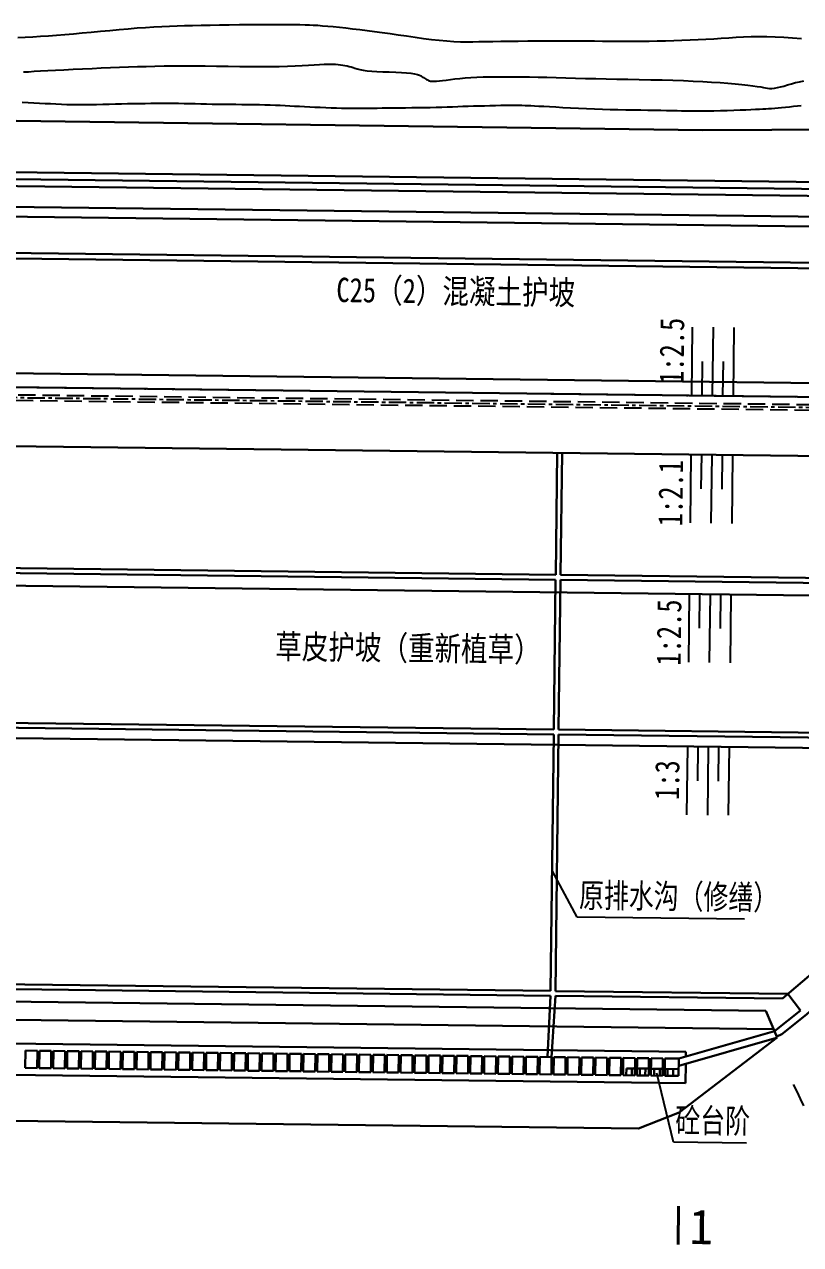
# Model space of a CAD drawing. Header units: millimetres. Extents: x 2456 to 5353, y 685 to 1986.
# Drawn here: x 5014.1 to 5125.8, y 906.9 to 1082.4 of the extents above; entities that cross this region are included whole.
import ezdxf

# ---------------------------------------------------------------- set-up
doc = ezdxf.new("R2010")
doc.units = ezdxf.units.MM
for name, pattern in [('CENTER', [2, 1.25, -0.25, 0.25, -0.25]), ('DASH', [0.35, 0.25, -0.1]), ('X11', [6, 5, -1])]:
    doc.linetypes.add(name, pattern=pattern)
doc.layers.add('0-剖面粗线TS', color=7, linetype='Continuous', lineweight=30)
doc.layers.add('0-平面结构线-TS', color=6, linetype='Continuous', lineweight=30)
for name, color, linetype in [('5C 大坝标注', 7, 'Continuous'), ('DGX', 8, 'Continuous'), ('DSX', 8, 'Continuous')]:
    doc.layers.add(name, color=color, linetype=linetype)
doc.styles.add('HT', font='', dxfattribs={"width": 0.8})
doc.styles.get('HT').set_extended_font_data('SimHei')

msp = doc.modelspace()

# ---------------------------------------------------------------- linework, layer by layer
at = {"layer": '0-剖面粗线TS', "color": 0, "linetype": 'Continuous', "elevation": 98, "flags": 128}
msp.add_lwpolyline([(4611.7696, 1077.5585), (4622.5632, 1074.9749), (4625.5572, 1074.5323), (4631.5683, 1074.7836), (4639.6715, 1075.3505), (4646.9329, 1075.095), (4676.0265, 1073.4327), (4717.0272, 1072.3479), (4820.7519, 1070.6935), (4991.7361, 1068.7914), (5111.7504, 1067.1349), (5131.5874, 1067.231), (5174.5399, 1066.4784), (5179.0367, 1066.6495), (5183.5348, 1067.2912)], dxfattribs=at)
at = {"layer": '0-剖面粗线TS', "color": 0, "linetype": 'CENTER', "lineweight": -3, "flags": 128}
msp.add_lwpolyline([(4563.9185, 1035.7027), (5218.8691, 1027.6557)], dxfattribs=at)
at = {"layer": '0-剖面粗线TS', "color": 0, "linetype": 'DASH', "lineweight": -3, "ltscale": 10, "flags": 128}
for points in [[(4554.4381, 1033.919), (5220.5457, 1025.7349)], [(4554.7636, 1034.7151), (5220.5555, 1026.5349)]]:
    msp.add_lwpolyline(points, dxfattribs=at)
at = {"layer": '0-剖面粗线TS', "color": 0, "linetype": 'CENTER', "lineweight": -3, "ltscale": 2, "flags": 128}
msp.add_lwpolyline([(4554.6008, 1034.317), (5220.5506, 1026.1349)], dxfattribs=at)
at = {"layer": '0-剖面粗线TS', "color": 0, "linetype": 'Continuous', "flags": 128}
for points in [[(5090.7712, 1020.7289), (5090.5556, 1003.1822)], [(5091.4711, 1020.7203), (5091.2555, 1003.1736)], [(5090.547, 1002.4823), (5090.2822, 980.9339)], [(5091.2469, 1002.4737), (5090.9822, 980.9253)], [(5090.2736, 980.234), (5089.8203, 943.3368)], [(5090.9736, 980.2254), (5090.5202, 943.3282)], [(5089.8117, 942.6368), (5089.399, 933.8412)], [(5090.5116, 942.6282), (5089.9775, 933.8341)], [(5108.2761, 933.6093), (5122.048, 937.5633)], [(5108.2633, 932.5652), (5122.324, 936.6021)]]:
    msp.add_lwpolyline(points, dxfattribs=at)
at = {"layer": '0-剖面粗线TS', "linetype": 'Continuous', "flags": 128}
for points in [[(5225.3991, 1015.7615), (5199.247, 998.5335), (5195.7954, 996.225), (5170.0908, 976.8396), (5167.7466, 974.836), (5126.4159, 939.7382), (5123.0867, 937.1093), (5122.386, 936.7931)], [(5123.1681, 942.227), (5165.0748, 977.8148)], [(5123.9807, 942.917), (5125.7962, 940.523)], [(5120.7787, 940.4562), (5122.4428, 936.6636)], [(5125.7962, 940.523), (5122.048, 937.5633)]]:
    msp.add_lwpolyline(points, dxfattribs=at)
at = {"layer": '0-平面结构线-TS', "color": 0, "flags": 128}
for points in [[(4606.4354, 1066.0826), (5191.4241, 1058.8952)], [(4605.7274, 1064.0912), (5193.3132, 1056.8719)], [(4606.0814, 1065.0869), (5192.3687, 1057.8835)], [(4603.1851, 1061.1222), (5196.1468, 1053.8368)], [(4601.9987, 1059.7367), (5197.4691, 1052.4205)], [(4596.9141, 1053.7987), (5203.1364, 1046.3504)], [(4597.592, 1054.5904), (5202.3807, 1047.1597)], [(4556.2892, 1037.7966), (5221.6397, 1029.6218)], [(4564.2139, 1035.699), (5218.8691, 1027.6557)], [(4558.0564, 1027.2741), (5223.1986, 1019.1019)], [(4582.1498, 1006.9285), (5193.3869, 999.4186)], [(4971.0962, 1003.9499), (5090.547, 1002.4823)], [(4971.1048, 1004.6499), (5090.5556, 1003.1822)], [(5091.2469, 1002.4737), (5196.0033, 1001.1866)], [(5091.2555, 1003.1736), (5197.0465, 1001.8738)], [(4599.3605, 984.7654), (5165.0748, 977.8148)], [(4970.8229, 981.7016), (5090.2736, 980.234)], [(4970.8315, 982.4015), (5090.2822, 980.9339)], [(5090.9736, 980.2254), (5166.7034, 979.2949)], [(5090.9822, 980.9253), (5167.6168, 979.9837)], [(4643.0888, 946.3253), (5120.7787, 940.4562)], [(4970.3695, 944.8044), (5089.8203, 943.3368)], [(4653.3645, 943.5988), (5121.9258, 937.8419)], [(4970.3609, 944.1044), (5089.8117, 942.6368)], [(5090.5116, 942.6282), (5123.1681, 942.227)], [(5090.5202, 943.3282), (5123.9807, 942.917)], [(4653.3227, 940.1991), (5109.2883, 934.5969)], [(4653.2675, 935.6994), (5109.233, 930.0973)], [(5122.4428, 936.6636), (5108.3448, 925.8597), (5102.4516, 923.5301)], [(5014.2525, 932.2643), (5014.2832, 934.7641)], [(5014.2832, 934.7641), (5015.9831, 934.7432)], [(5015.9524, 932.2434), (5015.9831, 934.7432)], [(5016.2523, 932.2397), (5016.2831, 934.7395)], [(5016.2831, 934.7395), (5017.9829, 934.7187)], [(5017.9522, 932.2188), (5017.9829, 934.7187)], [(5018.2522, 932.2152), (5018.2829, 934.715)], [(5018.2829, 934.715), (5019.9828, 934.6941)], [(5019.9521, 932.1943), (5019.9828, 934.6941)], [(5020.252, 932.1906), (5020.2828, 934.6904)], [(5020.2828, 934.6904), (5021.9826, 934.6695)], [(5021.9519, 932.1697), (5021.9826, 934.6695)], [(5022.2519, 932.166), (5022.2826, 934.6658)], [(5022.2826, 934.6658), (5023.9825, 934.6449)], [(5023.9518, 932.1451), (5023.9825, 934.6449)], [(5024.2517, 932.1414), (5024.2825, 934.6413)], [(5024.2825, 934.6413), (5025.9823, 934.6204)], [(5025.9516, 932.1206), (5025.9823, 934.6204)], [(5026.2516, 932.1169), (5026.2823, 934.6167)], [(5026.2823, 934.6167), (5027.9822, 934.5958)], [(5027.9515, 932.096), (5027.9822, 934.5958)], [(5028.2514, 932.0923), (5028.2822, 934.5921)], [(5028.2822, 934.5921), (5029.982, 934.5712)], [(5029.9513, 932.0714), (5029.982, 934.5712)], [(5030.2513, 932.0677), (5030.282, 934.5675)], [(5030.282, 934.5675), (5031.9819, 934.5467)], [(5031.9512, 932.0468), (5031.9819, 934.5467)], [(5032.2511, 932.0432), (5032.2818, 934.543)], [(5032.2818, 934.543), (5033.9817, 934.5221)], [(5033.951, 932.0223), (5033.9817, 934.5221)], [(5034.251, 932.0186), (5034.2817, 934.5184)], [(5034.2817, 934.5184), (5035.9816, 934.4975)], [(5035.9509, 931.9977), (5035.9816, 934.4975)], [(5036.2508, 931.994), (5036.2815, 934.4938)], [(5036.2815, 934.4938), (5037.9814, 934.4729)], [(5037.9507, 931.9731), (5037.9814, 934.4729)], [(5038.2507, 931.9695), (5038.2814, 934.4693)], [(5038.2814, 934.4693), (5039.9813, 934.4484)], [(5039.9506, 931.9486), (5039.9813, 934.4484)], [(5040.2505, 931.9449), (5040.2812, 934.4447)], [(5040.2812, 934.4447), (5041.9811, 934.4238)], [(5041.9504, 931.924), (5041.9811, 934.4238)], [(5042.2504, 931.9203), (5042.2811, 934.4201)], [(5042.2811, 934.4201), (5043.981, 934.3992)], [(5043.9503, 931.8994), (5043.981, 934.3992)], [(5044.2502, 931.8957), (5044.2809, 934.3955)], [(5044.2809, 934.3955), (5045.9808, 934.3747)], [(5045.9501, 931.8749), (5045.9808, 934.3747)], [(5046.2501, 931.8712), (5046.2808, 934.371)], [(5046.2808, 934.371), (5047.9807, 934.3501)], [(5047.95, 931.8503), (5047.9807, 934.3501)], [(5048.2499, 931.8466), (5048.2806, 934.3464)], [(5048.2806, 934.3464), (5049.9805, 934.3255)], [(5049.9498, 931.8257), (5049.9805, 934.3255)], [(5050.2498, 931.822), (5050.2805, 934.3218)], [(5050.2805, 934.3218), (5051.9804, 934.301)], [(5051.9496, 931.8011), (5051.9804, 934.301)], [(5052.2496, 931.7975), (5052.2803, 934.2973)], [(5052.2803, 934.2973), (5053.9802, 934.2764)], [(5053.9495, 931.7766), (5053.9802, 934.2764)], [(5054.2495, 931.7729), (5054.2802, 934.2727)], [(5054.2802, 934.2727), (5055.9801, 934.2518)], [(5055.9493, 931.752), (5055.9801, 934.2518)], [(5056.2493, 931.7483), (5056.28, 934.2481)], [(5056.28, 934.2481), (5057.9799, 934.2272)], [(5057.9492, 931.7274), (5057.9799, 934.2272)], [(5058.2492, 931.7237), (5058.2799, 934.2236)], [(5058.2799, 934.2236), (5059.9798, 934.2027)], [(5059.949, 931.7029), (5059.9798, 934.2027)], [(5060.249, 931.6992), (5060.2797, 934.199)], [(5060.2797, 934.199), (5061.9796, 934.1781)], [(5061.9489, 931.6783), (5061.9796, 934.1781)], [(5062.2489, 931.6746), (5062.2796, 934.1744)], [(5062.2796, 934.1744), (5063.9795, 934.1535)], [(5063.9487, 931.6537), (5063.9795, 934.1535)], [(5064.2487, 931.65), (5064.2794, 934.1498)], [(5064.2794, 934.1498), (5065.9793, 934.129)], [(5065.9486, 931.6291), (5065.9793, 934.129)], [(5066.2486, 931.6255), (5066.2793, 934.1253)], [(5066.2793, 934.1253), (5067.9792, 934.1044)], [(5067.9484, 931.6046), (5067.9792, 934.1044)], [(5068.2484, 931.6009), (5068.2791, 934.1007)], [(5068.2791, 934.1007), (5069.979, 934.0798)], [(5069.9483, 931.58), (5069.979, 934.0798)], [(5070.2483, 931.5763), (5070.279, 934.0761)], [(5070.279, 934.0761), (5071.9789, 934.0552)], [(5071.9481, 931.5554), (5071.9789, 934.0552)], [(5072.2481, 931.5517), (5072.2788, 934.0516)], [(5072.2788, 934.0516), (5073.9787, 934.0307)], [(5073.948, 931.5309), (5073.9787, 934.0307)], [(5074.248, 931.5272), (5074.2787, 934.027)], [(5074.2787, 934.027), (5075.9786, 934.0061)], [(5075.9478, 931.5063), (5075.9786, 934.0061)], [(5076.2478, 931.5026), (5076.2785, 934.0024)], [(5076.2785, 934.0024), (5077.9784, 933.9815)], [(5077.9477, 931.4817), (5077.9784, 933.9815)], [(5078.2477, 931.478), (5078.2784, 933.9778)], [(5078.2784, 933.9778), (5079.9782, 933.957)], [(5079.9475, 931.4571), (5079.9782, 933.957)], [(5080.2475, 931.4535), (5080.2782, 933.9533)], [(5080.2782, 933.9533), (5081.9781, 933.9324)], [(5081.9474, 931.4326), (5081.9781, 933.9324)], [(5082.2474, 931.4289), (5082.2781, 933.9287)], [(5082.2781, 933.9287), (5083.9779, 933.9078)], [(5083.9472, 931.408), (5083.9779, 933.9078)], [(5084.2472, 931.4043), (5084.2779, 933.9041)], [(5084.2779, 933.9041), (5085.9778, 933.8832)], [(5085.9471, 931.3834), (5085.9778, 933.8832)], [(5086.2471, 931.3797), (5086.2778, 933.8796)], [(5086.2778, 933.8796), (5087.9776, 933.8587)], [(5087.9469, 931.3589), (5087.9776, 933.8587)], [(5088.2469, 931.3552), (5088.2776, 933.855)], [(5088.2776, 933.855), (5089.9775, 933.8341)], [(5089.9468, 931.3343), (5089.9775, 933.8341)], [(5090.2468, 931.3306), (5090.2775, 933.8304)], [(5090.2775, 933.8304), (5091.9773, 933.8095)], [(5091.9466, 931.3097), (5091.9773, 933.8095)], [(5092.2466, 931.306), (5092.2773, 933.8058)], [(5092.2773, 933.8058), (5093.9772, 933.785)], [(5093.9465, 931.2851), (5093.9772, 933.785)], [(5094.2465, 931.2815), (5094.2772, 933.7813)], [(5094.2772, 933.7813), (5095.977, 933.7604)], [(5095.9463, 931.2606), (5095.977, 933.7604)], [(5096.2463, 931.2569), (5096.277, 933.7567)], [(5096.277, 933.7567), (5097.9769, 933.7358)], [(5097.9462, 931.236), (5097.9769, 933.7358)], [(5098.2462, 931.2323), (5098.2769, 933.7321)], [(5098.2769, 933.7321), (5099.9767, 933.7112)], [(5099.946, 931.2114), (5099.9767, 933.7112)], [(5100.246, 931.2078), (5100.2767, 933.7076)], [(5100.2767, 933.7076), (5101.9766, 933.6867)], [(5101.9459, 931.1869), (5101.9766, 933.6867)], [(5102.2459, 931.1832), (5102.2766, 933.683)], [(5102.2766, 933.683), (5103.9764, 933.6621)], [(5103.9457, 931.1623), (5103.9764, 933.6621)], [(5104.2457, 931.1586), (5104.2764, 933.6584)], [(5104.2764, 933.6584), (5105.9763, 933.6375)], [(5105.9456, 931.1377), (5105.9763, 933.6375)], [(5106.2456, 931.134), (5106.2763, 933.6338)], [(5106.2763, 933.6338), (5108.2761, 933.6093)], [(5109.2797, 933.8974), (5109.2883, 934.5969)], [(5014.2525, 932.2643), (5015.9524, 932.2434)], [(5016.2523, 932.2397), (5017.9522, 932.2188)], [(5018.2522, 932.2152), (5019.9521, 932.1943)], [(5020.252, 932.1906), (5021.9519, 932.1697)], [(5022.2519, 932.166), (5023.9518, 932.1451)], [(5024.2517, 932.1414), (5025.9516, 932.1206)], [(5026.2516, 932.1169), (5027.9515, 932.096)], [(5028.2514, 932.0923), (5029.9513, 932.0714)], [(5030.2513, 932.0677), (5031.9512, 932.0468)], [(5032.2511, 932.0432), (5033.951, 932.0223)], [(5034.251, 932.0186), (5035.9509, 931.9977)], [(5036.2508, 931.994), (5037.9507, 931.9731)], [(5038.2507, 931.9695), (5039.9506, 931.9486)], [(5040.2505, 931.9449), (5041.9504, 931.924)], [(5042.2504, 931.9203), (5043.9503, 931.8994)], [(5044.2502, 931.8957), (5045.9501, 931.8749)], [(5100.7192, 931.2019), (5100.7315, 932.2019)], [(5101.9582, 932.1868), (5100.7315, 932.2019)], [(5101.5191, 931.1921), (5101.5314, 932.192)], [(5103.958, 932.1622), (5102.2581, 932.1831)], [(5102.6458, 931.1783), (5102.6581, 932.1782)], [(5103.4458, 931.1684), (5103.458, 932.1684)], [(5105.9579, 932.1376), (5104.258, 932.1585)], [(5104.7189, 931.1528), (5104.7312, 932.1527)], [(5105.5188, 931.143), (5105.5311, 932.1429)], [(5108.2577, 932.1094), (5106.2578, 932.134)], [(5106.6455, 931.1291), (5106.6578, 932.129)], [(5107.4455, 931.1193), (5107.4577, 932.1192)], [(5108.2454, 931.1095), (5108.2761, 933.6093)], [(5108.2454, 931.1095), (5108.2761, 933.6093)], [(5109.233, 930.0973), (5109.2669, 932.8533)], [(5046.2501, 931.8712), (5047.95, 931.8503)], [(5048.2499, 931.8466), (5049.9498, 931.8257)], [(5050.2498, 931.822), (5051.9496, 931.8011)], [(5052.2496, 931.7975), (5053.9495, 931.7766)], [(5054.2495, 931.7729), (5055.9493, 931.752)], [(5056.2493, 931.7483), (5057.9492, 931.7274)], [(5058.2492, 931.7237), (5059.949, 931.7029)], [(5060.249, 931.6992), (5061.9489, 931.6783)], [(5062.2489, 931.6746), (5063.9487, 931.6537)], [(5064.2487, 931.65), (5065.9486, 931.6291)], [(5066.2486, 931.6255), (5067.9484, 931.6046)], [(5068.2484, 931.6009), (5069.9483, 931.58)], [(5070.2483, 931.5763), (5071.9481, 931.5554)], [(5072.2481, 931.5517), (5073.948, 931.5309)], [(5074.248, 931.5272), (5075.9478, 931.5063)], [(5076.2478, 931.5026), (5077.9477, 931.4817)], [(5078.2477, 931.478), (5079.9475, 931.4571)], [(5080.2475, 931.4535), (5081.9474, 931.4326)], [(5082.2474, 931.4289), (5083.9472, 931.408)], [(5084.2472, 931.4043), (5085.9471, 931.3834)], [(5086.2471, 931.3797), (5087.9469, 931.3589)], [(5088.2469, 931.3552), (5089.9468, 931.3343)], [(5090.2468, 931.3306), (5091.9466, 931.3097)], [(5092.2466, 931.306), (5093.9465, 931.2851)], [(5094.2465, 931.2815), (5095.9463, 931.2606)], [(5096.2463, 931.2569), (5097.9462, 931.236)], [(5098.2462, 931.2323), (5099.946, 931.2114)], [(5100.246, 931.2078), (5101.9459, 931.1869)], [(5102.2459, 931.1832), (5103.9457, 931.1623)], [(5104.2457, 931.1586), (5105.9456, 931.1377)], [(5106.2456, 931.134), (5108.2454, 931.1095)], [(4666.4331, 928.8872), (5102.4516, 923.5301)]]:
    msp.add_lwpolyline(points, dxfattribs=at)
at = {"layer": '5C 大坝标注', "color": 0}
for p, q in [((5110.2033, 1038.8204), (5110.0825, 1028.9923)), ((5113.203, 1038.7835), (5113.0823, 1028.9554)), ((5116.2028, 1038.7467), (5116.0821, 1028.9186)), ((5111.6428, 1033.8879), (5111.5824, 1028.9739)), ((5114.6426, 1033.8511), (5114.5822, 1028.937)), ((5109.9427, 1010.6638), (5110.0635, 1020.4919)), ((5111.503, 1015.5594), (5111.5634, 1020.4734)), ((5112.9425, 1010.6269), (5113.0633, 1020.455)), ((5114.5028, 1015.5225), (5114.5631, 1020.4366)), ((5115.9423, 1010.5901), (5116.063, 1020.4182)), ((5109.6964, 990.6173), (5109.8172, 1000.4454)), ((5111.2567, 995.5129), (5111.3171, 1000.427)), ((5112.6962, 990.5804), (5112.817, 1000.4085)), ((5114.2565, 995.4761), (5114.3168, 1000.3901)), ((5115.696, 990.5436), (5115.8167, 1000.3717)), ((5109.4268, 968.6689), (5109.5475, 978.497)), ((5110.987, 973.5646), (5111.0474, 978.4786)), ((5112.4265, 968.6321), (5112.5473, 978.4602)), ((5113.9868, 973.5277), (5114.0472, 978.4418)), ((5115.4263, 968.5952), (5115.5471, 978.4233))]:
    msp.add_line(p, q, dxfattribs=at)
at = {"layer": '5C 大坝标注', "color": 0, "linetype": 'Continuous', "flags": 128}
for points in [[(5093.647, 953.9441), (5090.1113, 960.5642)], [(5117.7395, 953.6481), (5093.647, 953.9441)], [(5107.5009, 921.5707), (5105.1192, 931.5024)]]:
    msp.add_lwpolyline(points, dxfattribs=at)
at = {"layer": '5C 大坝标注', "linetype": 'Continuous', "flags": 128}
msp.add_lwpolyline([(5117.999, 921.4417), (5107.5009, 921.5707)], dxfattribs=at)
at = {"layer": '5C 大坝标注', "linetype": 'Continuous', "lineweight": 40, "flags": 128}
msp.add_lwpolyline([(5108.2284, 912.4003), (5108.1597, 906.8559)], dxfattribs=at)
at = {"layer": 'DGX', "linetype": 'Continuous', "flags": 128}
msp.add_lwpolyline([(5126.2666, 926.8236), (5125.7839, 927.8427), (5125.293, 928.8617), (5124.7937, 929.8807)], dxfattribs=at)
at = {"layer": 'DSX', "color": 252, "linetype": 'X11', "true_color": 0x939598}
for points in [[(5013.1539, 1080.4625), (5014.2263, 1080.5128), (5015.3201, 1080.5743), (5016.4351, 1080.647), (5017.5758, 1080.7288), (5018.7465, 1080.8174), (5019.9473, 1080.9128), (5021.178, 1081.0151), (5022.4387, 1081.1243), (5023.7295, 1081.2403), (5025.0502, 1081.3631), (5026.401, 1081.4928), (5027.7473, 1081.6196), (5029.0547, 1081.7338), (5030.3232, 1081.8354), (5031.5528, 1081.9243), (5032.7435, 1082.0006), (5033.8953, 1082.0644), (5035.0082, 1082.1155), (5036.0822, 1082.1539), (5037.1695, 1082.1849), (5038.3225, 1082.2134), (5039.5412, 1082.2394), (5040.8255, 1082.263), (5042.1755, 1082.2842), (5043.5911, 1082.3029), (5045.0723, 1082.3192), (5046.6192, 1082.333), (5048.1343, 1082.3433), (5049.5199, 1082.3492), (5050.776, 1082.3505), (5051.9027, 1082.3474), (5052.9, 1082.3398), (5053.7679, 1082.3277), (5054.5063, 1082.311), (5055.1153, 1082.2899), (5055.6887, 1082.2608), (5056.3205, 1082.22), (5057.0107, 1082.1677), (5057.7592, 1082.1038), (5058.5661, 1082.0282), (5059.4314, 1081.9411), (5060.3549, 1081.8424), (5061.3369, 1081.7321), (5062.3621, 1081.6114), (5063.4154, 1081.4815), (5064.4969, 1081.3423), (5065.6065, 1081.194), (5066.7442, 1081.0364), (5067.9101, 1080.8697), (5069.1041, 1080.6937), (5070.3262, 1080.5085), (5071.5376, 1080.3321), (5072.6993, 1080.1827), (5073.8113, 1080.06), (5074.8736, 1079.9643), (5075.8862, 1079.8954), (5076.8491, 1079.8534), (5077.7623, 1079.8383), (5078.6258, 1079.8501), (5079.5068, 1079.8741), (5080.4723, 1079.8957), (5081.5224, 1079.9149), (5082.657, 1079.9317), (5083.8762, 1079.9461), (5085.18, 1079.9581), (5086.5684, 1079.9677), (5088.0413, 1079.9749), (5089.5293, 1079.9797), (5090.9631, 1079.9821), (5092.3425, 1079.982), (5093.6677, 1079.9796), (5094.9385, 1079.9748), (5096.1551, 1079.9675), (5097.3173, 1079.9579), (5098.4252, 1079.9459), (5099.5134, 1079.9356), (5100.6161, 1079.9315), (5101.7336, 1079.9334), (5102.8657, 1079.9415), (5104.0124, 1079.9556), (5105.1738, 1079.9757), (5106.3499, 1080.002), (5107.5407, 1080.0343), (5108.7292, 1080.0726), (5109.8988, 1080.1167), (5111.0493, 1080.1666), (5112.1809, 1080.2223), (5113.2934, 1080.2838), (5114.387, 1080.3511), (5115.4615, 1080.4242), (5116.5171, 1080.5031), (5117.5791, 1080.5717), (5118.6731, 1080.6136), (5119.799, 1080.6289), (5120.9568, 1080.6177), (5122.1467, 1080.5798), (5123.3684, 1080.5153), (5124.6221, 1080.4243), (5125.9078, 1080.3066)], [(5013.9711, 1075.506), (5014.696, 1075.5521), (5015.5204, 1075.6014), (5016.4444, 1075.654), (5017.4679, 1075.7097), (5018.5909, 1075.7687), (5019.8134, 1075.8309), (5021.1355, 1075.8963), (5022.4998, 1075.9616), (5023.8489, 1076.0233), (5025.1828, 1076.0814), (5026.5016, 1076.1359), (5027.8053, 1076.1869), (5029.0938, 1076.2343), (5030.3671, 1076.2782), (5031.6253, 1076.3184), (5032.9042, 1076.3524), (5034.2397, 1076.3772), (5035.6317, 1076.3929), (5037.0804, 1076.3995), (5038.5856, 1076.3969), (5040.1474, 1076.3853), (5041.7657, 1076.3645), (5043.4407, 1076.3346), (5045.097, 1076.3063), (5046.6596, 1076.2901), (5048.1285, 1076.2861), (5049.5035, 1076.2943), (5050.7849, 1076.3146), (5051.9724, 1076.3471), (5053.0662, 1076.3918), (5054.0663, 1076.4487), (5054.9814, 1076.5059), (5055.8205, 1076.5516), (5056.5836, 1076.5859), (5057.2706, 1076.6088), (5057.8816, 1076.6201), (5058.4165, 1076.6201), (5058.8754, 1076.6086), (5059.2582, 1076.5856), (5059.5977, 1076.5519), (5059.9266, 1076.5084), (5060.2447, 1076.455), (5060.5522, 1076.3916), (5060.849, 1076.3184), (5061.1351, 1076.2353), (5061.4105, 1076.1423), (5061.6753, 1076.0394), (5061.9796, 1075.9369), (5062.3736, 1075.8449), (5062.8573, 1075.7634), (5063.4307, 1075.6924), (5064.0938, 1075.632), (5064.8466, 1075.5821), (5065.689, 1075.5427), (5066.6212, 1075.5139), (5067.5477, 1075.4842), (5068.373, 1075.4422), (5069.0972, 1075.3879), (5069.7202, 1075.3214), (5070.242, 1075.2426), (5070.6627, 1075.1514), (5070.9822, 1075.048), (5071.2006, 1074.9324), (5071.3662, 1074.815), (5071.5273, 1074.7064), (5071.6839, 1074.6066), (5071.836, 1074.5157), (5071.9836, 1074.4336), (5072.1267, 1074.3604), (5072.2654, 1074.296), (5072.3996, 1074.2404), (5072.562, 1074.1983), (5072.7853, 1074.1746), (5073.0696, 1074.1691), (5073.4147, 1074.182), (5073.8208, 1074.2131), (5074.2878, 1074.2625), (5074.8157, 1074.3302), (5075.4045, 1074.4162), (5076.0521, 1074.5058), (5076.7563, 1074.5842), (5077.5172, 1074.6516), (5078.3347, 1074.7078), (5079.2089, 1074.7528), (5080.1398, 1074.7868), (5081.1272, 1074.8096), (5082.1714, 1074.8213), (5083.2633, 1074.8244), (5084.3943, 1074.8213), (5085.5643, 1074.8121), (5086.7733, 1074.7968), (5088.0213, 1074.7754), (5089.3083, 1074.7478), (5090.6343, 1074.7141), (5091.9993, 1074.6743), (5093.4019, 1074.6324), (5094.8405, 1074.5923), (5096.3152, 1074.5541), (5097.8259, 1074.5177), (5099.3726, 1074.4833), (5100.9554, 1074.4506), (5102.5742, 1074.4199), (5104.2291, 1074.391), (5105.8666, 1074.3585), (5107.4333, 1074.3171), (5108.9291, 1074.2668), (5110.354, 1074.2075), (5111.7081, 1074.1392), (5112.9914, 1074.062), (5114.2038, 1073.9759), (5115.3454, 1073.8808), (5116.398, 1073.7832), (5117.3435, 1073.6895), (5118.1819, 1073.5997), (5118.9132, 1073.5139), (5119.5375, 1073.4319), (5120.0546, 1073.354), (5120.4647, 1073.2799), (5120.7676, 1073.2097), (5121.0352, 1073.157), (5121.3392, 1073.1353), (5121.6795, 1073.1445), (5122.0561, 1073.1846), (5122.469, 1073.2557), (5122.9183, 1073.3577), (5123.404, 1073.4907), (5123.926, 1073.6546), (5124.4761, 1073.8247), (5125.0461, 1073.9762), (5125.6361, 1074.109), (5126.246, 1074.2232)], [(5125.886, 1070.6529), (5125.3649, 1070.5956), (5124.782, 1070.5293), (5124.1827, 1070.4617), (5123.6125, 1070.4002), (5123.0714, 1070.3449), (5122.5594, 1070.2956), (5122.0765, 1070.2525), (5121.6227, 1070.2155), (5121.1979, 1070.1847), (5120.8023, 1070.1599), (5120.3819, 1070.1374), (5119.883, 1070.1134), (5119.3055, 1070.0877), (5118.6494, 1070.0605), (5117.9147, 1070.0316), (5117.1015, 1070.0012), (5116.2097, 1069.9691), (5115.2394, 1069.9355), (5114.2534, 1069.9045), (5113.3148, 1069.8803), (5112.4236, 1069.863), (5111.5798, 1069.8526), (5110.7833, 1069.849), (5110.0343, 1069.8522), (5109.3325, 1069.8623), (5108.6782, 1069.8793), (5108.0179, 1069.8991), (5107.2985, 1069.9177), (5106.5198, 1069.9352), (5105.682, 1069.9515), (5104.7849, 1069.9666), (5103.8287, 1069.9806), (5102.8132, 1069.9934), (5101.7386, 1070.005), (5100.6314, 1070.0194), (5099.5181, 1070.0405), (5098.3989, 1070.0683), (5097.2736, 1070.1029), (5096.1423, 1070.1441), (5095.005, 1070.192), (5093.8617, 1070.2466), (5092.7124, 1070.308), (5091.6083, 1070.3698), (5090.6004, 1070.4259), (5089.6888, 1070.4764), (5088.8736, 1070.5211), (5088.1546, 1070.5601), (5087.5319, 1070.5935), (5087.0055, 1070.6211), (5086.5754, 1070.643), (5086.1678, 1070.6598), (5085.7089, 1070.6721), (5085.1987, 1070.6799), (5084.6373, 1070.6831), (5084.0246, 1070.6819), (5083.3605, 1070.6761), (5082.6452, 1070.6657), (5081.8786, 1070.6509), (5081.089, 1070.633), (5080.3043, 1070.6138), (5079.5248, 1070.5931), (5078.7504, 1070.571), (5077.9811, 1070.5474), (5077.2168, 1070.5225), (5076.4576, 1070.496), (5075.7035, 1070.4682), (5074.9406, 1070.4409), (5074.1548, 1070.4161), (5073.3461, 1070.3939), (5072.5147, 1070.3741), (5071.6604, 1070.3569), (5070.7832, 1070.3422), (5069.8832, 1070.33), (5068.9604, 1070.3204), (5068.0488, 1070.312), (5067.1823, 1070.3036), (5066.361, 1070.2953), (5065.5849, 1070.2871), (5064.8539, 1070.2789), (5064.1681, 1070.2708), (5063.5275, 1070.2627), (5062.9321, 1070.2547), (5062.3456, 1070.2492), (5061.7318, 1070.2488), (5061.0907, 1070.2534), (5060.4224, 1070.2631), (5059.7267, 1070.2779), (5059.0037, 1070.2977), (5058.2534, 1070.3225), (5057.4758, 1070.3525), (5056.692, 1070.3853), (5055.923, 1070.4188), (5055.1688, 1070.4531), (5054.4295, 1070.4882), (5053.705, 1070.524), (5052.9954, 1070.5605), (5052.3006, 1070.5978), (5051.6207, 1070.6358), (5050.9353, 1070.672), (5050.2242, 1070.7038), (5049.4873, 1070.7313), (5048.7247, 1070.7543), (5047.9364, 1070.7731), (5047.1223, 1070.7874), (5046.2824, 1070.7974), (5045.4169, 1070.803), (5044.5434, 1070.8076), (5043.6799, 1070.8147), (5042.8263, 1070.8243), (5041.9826, 1070.8363), (5041.1488, 1070.8508), (5040.325, 1070.8678), (5039.5111, 1070.8872), (5038.7071, 1070.9091), (5037.9077, 1070.9302), (5037.1074, 1070.947), (5036.3064, 1070.9598), (5035.5046, 1070.9683), (5034.702, 1070.9727), (5033.8985, 1070.973), (5033.0943, 1070.9691), (5032.2893, 1070.961), (5031.4768, 1070.9499), (5030.6502, 1070.9366), (5029.8094, 1070.9213), (5028.9544, 1070.9038), (5028.0853, 1070.8844), (5027.2021, 1070.8628), (5026.3047, 1070.8391), (5025.3931, 1070.8134), (5024.4842, 1070.7908), (5023.5946, 1070.7766), (5022.7245, 1070.7707), (5021.8737, 1070.7732), (5021.0423, 1070.784), (5020.2303, 1070.8032), (5019.4377, 1070.8308), (5018.6645, 1070.8667), (5017.8932, 1070.9068), (5017.1063, 1070.9472), (5016.3037, 1070.9877), (5015.4856, 1071.0284), (5014.6519, 1071.0693), (5013.8025, 1071.1103)]]:
    msp.add_lwpolyline(points, dxfattribs=at)

# ---------------------------------------------------------------- texts
at = {"layer": '5C 大坝标注', "color": 0, "style": 'HT'}
for s, rotation, width, p in [('C25（2）混凝土护坡', 359.296076, 0.8, (5058.9903, 1042.4284)), ('1:2.5', 89.296076, 0.8, (5108.9446, 1030.6141)), ('1:2.1', 89.296076, 0.8, (5108.7785, 1010.1486)), ('1:2.5', 89.296076, 0.8, (5108.5322, 990.1021)), ('草皮护坡（重新植草）', 359.296076, 0.8, (5050.1963, 991.1364, 105.124)), ('1:3', 89.296076, 0.8, (5108.2984, 970.7872)), ('原排水沟（修缮）', 359.296076, 0.75, (5093.9057, 955.3668))]:
    msp.add_text(s, height=3.5, rotation=rotation, dxfattribs=dict(at, width=width)).set_placement(p)
at = {"layer": '5C 大坝标注', "style": 'HT', "width": 0.75}
msp.add_text('砼台阶', height=3.5, rotation=359.296076, dxfattribs=at).set_placement((5107.7596, 922.9934))
at = {"layer": '5C 大坝标注', "style": 'HT'}
msp.add_text('1', height=5, rotation=359.296076, dxfattribs=at).set_placement((5109.7565, 906.941))

doc.saveas('drawing.dxf')
